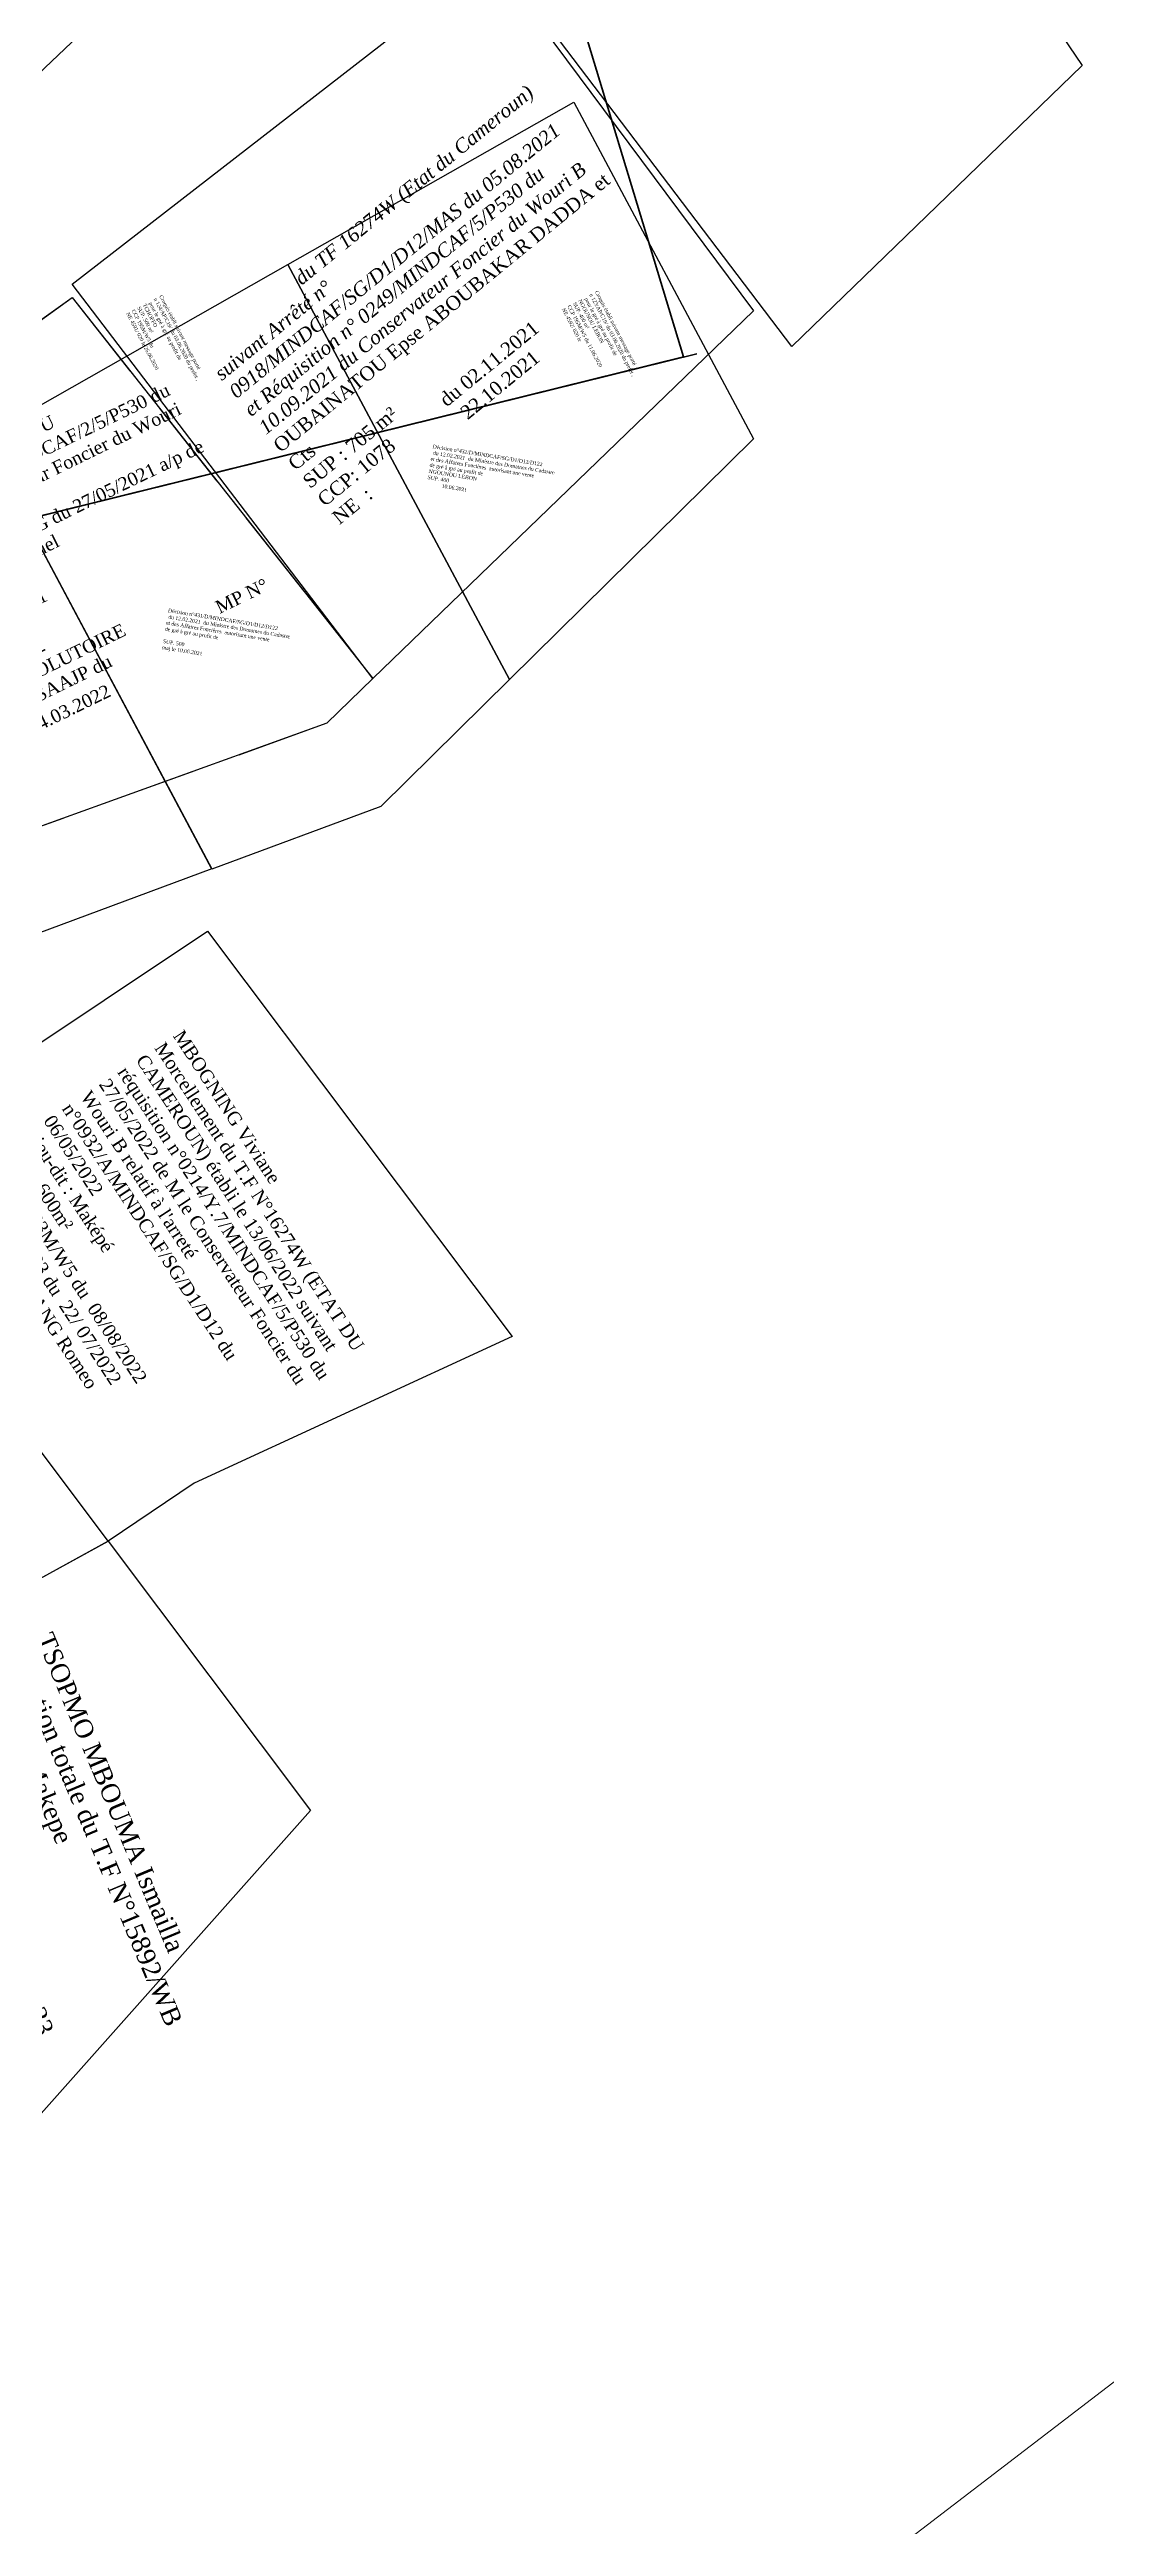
# Model space of a CAD drawing. Header units: millimetres. Extents: x 579832 to 917290, y 449831 to 1452191.
# Drawn here: x 583620.1 to 583676.5, y 451781.2 to 451913.6 of the extents above; entities that cross this region are included whole.
import ezdxf

# ---------------------------------------------------------------- set-up
doc = ezdxf.new("R2010")
doc.units = ezdxf.units.MM
doc.header["$LTSCALE"] = 10
doc.linetypes.add('DASHED', pattern=[0.75, 0.5, -0.25])
for name, color, linetype, lineweight in [('cH2O_intermitent', 140, 'Continuous', 30), ('MAJ APRES LE 13.01.2023', 222, 'Continuous', 30), ('Roads_others', 24, 'Continuous', 9)]:
    doc.layers.add(name, color=color, linetype=linetype, lineweight=lineweight)
for name, color, linetype in [('end maj 26 02 2021', 7, 'Continuous'), ('MAJ AOUT 2021', 7, 'Continuous'), ('MAJ OCT 2021', 7, 'Continuous'), ('VOIRIES_7M5', 7, 'Continuous')]:
    doc.layers.add(name, color=color, linetype=linetype)
doc.styles.add('Times 1.0', font='times.ttf', dxfattribs={"width": 0.99, "height": 1})

msp = doc.modelspace()

# ---------------------------------------------------------------- linework, layer by layer
at = {"color": 2, "lineweight": 40}
msp.add_line((583514.41, 451862.66), (583654.64, 451897.33), dxfattribs=at)
msp.add_line((583514.41, 451862.66), (583654.64, 451897.33), dxfattribs=at)
at = {"color": 7}
msp.add_line((583623.19, 451833.87), (583572.18, 451805.91), dxfattribs=at)
msp.add_line((583623.19, 451833.87), (583572.18, 451805.91), dxfattribs=at)
at = {"color": 2, "lineweight": 40, "flags": 128}
for points in [[(583616.16, 452021.55), (583653.93, 451897.16)], [(583616.16, 452021.55), (583653.93, 451897.16)], [(583514.41, 451862.66), (583653.93, 451897.16)], [(583514.41, 451862.66), (583653.93, 451897.16)]]:
    msp.add_lwpolyline(points, dxfattribs=at)
at = {"layer": 'cH2O_intermitent'}
msp.add_lwpolyline([(583824.51, 451970.22), (583815.79, 451965.27), (583811.16, 451965.83), (583809.62, 451967), (583775.8, 451976.23), (583763.86, 451974.5), (583747.41, 451968.84), (583705.56, 451952.81), (583693.35, 451952.14), (583683.73, 451953.58), (583674.27, 451955.31), (583666.52, 451953.63), (583656.03, 451946.79), (583647.22, 451938.69), (583611.59, 451904.82), (583598.42, 451889.42), (583581.07, 451880.71), (583557.59, 451869.31), (583530.98, 451861.36), (583519.73, 451854.36)], dxfattribs=at)
msp.add_lwpolyline([(583824.51, 451970.22), (583815.79, 451965.27), (583811.16, 451965.83), (583809.62, 451967), (583775.8, 451976.23), (583763.86, 451974.5), (583747.41, 451968.84), (583705.56, 451952.81), (583693.35, 451952.14), (583683.73, 451953.58), (583674.27, 451955.31), (583666.52, 451953.63), (583656.03, 451946.79), (583647.22, 451938.69), (583611.59, 451904.82), (583598.42, 451889.42), (583581.07, 451880.71), (583557.59, 451869.31), (583530.98, 451861.36), (583519.73, 451854.36)], dxfattribs=at)
at = {"layer": 'end maj 26 02 2021', "color": 150, "linetype": 'ByBlock', "lineweight": -3, "ltscale": 0.0014, "flags": 128}
for points in [[(583648.06, 451910.78), (583657.66, 451892.79), (583644.62, 451879.92), (583632.78, 451902.1)], [(583648.06, 451910.78), (583657.66, 451892.79), (583644.62, 451879.92), (583632.78, 451902.1)], [(583648.06, 451910.78), (583657.66, 451892.79), (583644.62, 451879.92), (583632.78, 451902.1)], [(583648.06, 451910.78), (583657.66, 451892.79), (583644.62, 451879.92), (583632.78, 451902.1)], [(583632.78, 451902.1), (583644.62, 451879.92), (583637.75, 451873.14), (583628.73, 451869.79), (583616.45, 451892.81)], [(583632.78, 451902.1), (583644.62, 451879.92), (583637.75, 451873.14), (583628.73, 451869.79), (583616.45, 451892.81)], [(583632.78, 451902.1), (583644.62, 451879.92), (583637.75, 451873.14), (583628.73, 451869.79), (583616.45, 451892.81)], [(583632.78, 451902.1), (583644.62, 451879.92), (583637.75, 451873.14), (583628.73, 451869.79), (583616.45, 451892.81)], [(583616.45, 451892.81), (583628.73, 451869.8), (583603.3, 451860.36), (583600.48, 451858.86), (583590.3, 451877.94)], [(583616.45, 451892.81), (583628.73, 451869.8), (583603.3, 451860.36), (583600.48, 451858.86), (583590.3, 451877.94)], [(583616.45, 451892.81), (583628.73, 451869.8), (583603.3, 451860.36), (583600.48, 451858.86), (583590.3, 451877.94)], [(583616.45, 451892.81), (583628.73, 451869.8), (583603.3, 451860.36), (583600.48, 451858.86), (583590.3, 451877.94)]]:
    msp.add_lwpolyline(points, close=True, dxfattribs=at)
at = {"layer": 'MAJ APRES LE 13.01.2023', "flags": 128}
for points in [[(583654.71, 451943.01), (583675.23, 451912.73), (583659.72, 451897.71), (583633.81, 451931.84), (583639.92, 451937.84)], [(583654.71, 451943.01), (583675.23, 451912.73), (583659.72, 451897.71), (583633.81, 451931.84), (583639.92, 451937.84)], [(583628.49, 451866.47), (583644.76, 451844.81), (583627.78, 451836.97), (583623.19, 451833.87), (583608.93, 451852.86), (583617.44, 451859.1)], [(583628.49, 451866.47), (583644.76, 451844.81), (583627.78, 451836.97), (583623.19, 451833.87), (583608.93, 451852.86), (583617.44, 451859.1)], [(583623.19, 451833.87), (583634, 451819.48), (583614.45, 451797.52), (583597.73, 451815.35), (583574.5, 451802.61), (583570.77, 451805.13)], [(583623.19, 451833.87), (583634, 451819.48), (583614.45, 451797.52), (583597.73, 451815.35), (583574.5, 451802.61), (583570.77, 451805.13)]]:
    msp.add_lwpolyline(points, close=True, dxfattribs=at)
at = {"layer": 'MAJ OCT 2021', "lineweight": -3, "flags": 128}
msp.add_lwpolyline([(583643.67, 451918.43), (583657.66, 451899.62), (583637.33, 451879.97), (583621.25, 451901.04)], close=True, dxfattribs=at)
msp.add_lwpolyline([(583643.67, 451918.43), (583657.66, 451899.62), (583637.33, 451879.97), (583621.25, 451901.04)], close=True, dxfattribs=at)
msp.add_lwpolyline([(583643.67, 451918.43), (583657.66, 451899.62), (583637.33, 451879.97), (583621.25, 451901.04)], close=True, dxfattribs=at)
msp.add_lwpolyline([(583643.67, 451918.43), (583657.66, 451899.62), (583637.33, 451879.97), (583621.25, 451901.04)], close=True, dxfattribs=at)
at = {"layer": 'MAJ OCT 2021', "flags": 128}
msp.add_lwpolyline([(583643.67, 451918.43), (583657.66, 451899.62), (583637.33, 451879.97), (583621.25, 451901.04)], close=True, dxfattribs=at)
msp.add_lwpolyline([(583643.67, 451918.43), (583657.66, 451899.62), (583637.33, 451879.97), (583621.25, 451901.04)], close=True, dxfattribs=at)
msp.add_lwpolyline([(583643.67, 451918.43), (583657.66, 451899.62), (583637.33, 451879.97), (583621.25, 451901.04)], close=True, dxfattribs=at)
msp.add_lwpolyline([(583643.67, 451918.43), (583657.66, 451899.62), (583637.33, 451879.97), (583621.25, 451901.04)], close=True, dxfattribs=at)
at = {"layer": 'MAJ OCT 2021', "linetype": 'ByBlock', "lineweight": -3, "ltscale": 0.0014, "flags": 128}
msp.add_lwpolyline([(583621.25, 451900.34), (583637.33, 451879.97), (583634.87, 451877.58), (583609.86, 451868.58), (583600.31, 451886.46), (583607.48, 451890.38)], close=True, dxfattribs=at)
msp.add_lwpolyline([(583621.25, 451900.34), (583637.33, 451879.97), (583634.87, 451877.58), (583609.86, 451868.58), (583600.31, 451886.46), (583607.48, 451890.38)], close=True, dxfattribs=at)
at = {"layer": 'Roads_others'}
msp.add_lwpolyline([(583612.62, 451739.69), (583712.75, 451816.41), (583749.61, 451844.7)], dxfattribs=at)
msp.add_lwpolyline([(583612.62, 451739.69), (583712.75, 451816.41), (583749.61, 451844.7)], dxfattribs=at)
at = {"layer": 'VOIRIES_7M5', "linetype": 'DASHED'}
msp.add_lwpolyline([(583621.25, 451900.34), (583637.33, 451879.97), (583634.87, 451877.58), (583609.86, 451868.58), (583600.31, 451886.46), (583607.48, 451890.38)], close=True, dxfattribs=at)
msp.add_lwpolyline([(583621.25, 451900.34), (583637.33, 451879.97), (583634.87, 451877.58), (583609.86, 451868.58), (583600.31, 451886.46), (583607.48, 451890.38)], close=True, dxfattribs=at)

# ---------------------------------------------------------------- texts
at = {"layer": 'end maj 26 02 2021', "color": 150, "linetype": 'ByBlock', "lineweight": -3, "ltscale": 0.0014, "char_height": 0.2, "attachment_point": 1, "style": 'Times 1.0'}
for s, insert, width, rotation in [('{\\fTimes New Roman|b0|i0|c186|p18;\\C1;Croquis établi suivant message porté \\fTimes New Roman|b0|i0|c0|p18;\\P\\fTimes New Roman|b0|i0|c186|p18;n 124/AP/C19/\\fTimes New Roman|b0|i0|c0|p18; \\fTimes New Roman|b0|i0|c186|p18;du 03.06.2020 du prefet ,\\fTimes New Roman|b0|i0|c0|p18;\\P\\fTimes New Roman|b0|i0|c186|p18; pour le gré à gré au profit de\\C256;\\PTCHOFFO KAMTA IDRISS\\PSUP. 500 m²\\PCCP 195M/W5 du 11.06.2020\\PNE 4591/ 020 le 26.06.2020}', (583626.08, 451900.5), 53.0072, 297.6386), ('{\\fTimes New Roman|b0|i0|c186|p18;\\C1;Croquis établi suivant message porté \\fTimes New Roman|b0|i0|c0|p18;\\P\\fTimes New Roman|b0|i0|c186|p18;n 124/AP/C19/\\fTimes New Roman|b0|i0|c0|p18; \\fTimes New Roman|b0|i0|c186|p18;du 03.06.2020 du prefet ,\\fTimes New Roman|b0|i0|c0|p18;\\P\\fTimes New Roman|b0|i0|c186|p18; pour le gré à gré au profit de\\C256;\\PTCHOFFO KAMTA IDRISS\\PSUP. 500 m²\\PCCP 195M/W5 du 11.06.2020\\PNE 4591/ 020 le 26.06.2020}', (583626.08, 451900.5), 53.0072, 297.6386), ('{\\fTimes New Roman|b0|i0|c186|p18;\\C1;Croquis établi suivant message porté \\fTimes New Roman|b0|i0|c0|p18;\\P\\fTimes New Roman|b0|i0|c186|p18;n 124/AP/C19/\\fTimes New Roman|b0|i0|c0|p18; \\fTimes New Roman|b0|i0|c186|p18;du 03.06.2020 du prefet ,\\fTimes New Roman|b0|i0|c0|p18;\\P\\fTimes New Roman|b0|i0|c186|p18; pour le gré à gré au profit de\\C256;\\PTCHOFFO KAMTA IDRISS\\PSUP. 500 m²\\PCCP 195M/W5 du 11.06.2020\\PNE 4591/ 020 le 26.06.2020}', (583626.08, 451900.5), 53.0072, 297.6386), ('{\\fTimes New Roman|b0|i0|c186|p18;\\C1;Croquis établi suivant message porté \\fTimes New Roman|b0|i0|c0|p18;\\P\\fTimes New Roman|b0|i0|c186|p18;n 124/AP/C19/\\fTimes New Roman|b0|i0|c0|p18; \\fTimes New Roman|b0|i0|c186|p18;du 03.06.2020 du prefet ,\\fTimes New Roman|b0|i0|c0|p18;\\P\\fTimes New Roman|b0|i0|c186|p18; pour le gré à gré au profit de\\C256;\\PTCHOFFO KAMTA IDRISS\\PSUP. 500 m²\\PCCP 195M/W5 du 11.06.2020\\PNE 4591/ 020 le 26.06.2020}', (583626.08, 451900.5), 53.0072, 297.6386), ('{\\fTimes New Roman|b0|i0|c186|p18;\\C1;Croquis établi suivant message porté \\fTimes New Roman|b0|i0|c0|p18;\\P\\fTimes New Roman|b0|i0|c186|p18;n 12\\fTimes New Roman|b0|i0|c0|p18;3\\fTimes New Roman|b0|i0|c186|p18;/AP/C19/\\fTimes New Roman|b0|i0|c0|p18; \\fTimes New Roman|b0|i0|c186|p18;du 03.06.2020 du prefet ,\\fTimes New Roman|b0|i0|c0|p18;\\P\\fTimes New Roman|b0|i0|c186|p18; pour le gré à gré au profit de\\C256;\\P\\fTimes New Roman|b0|i0|c0|p18;NGOUNOU LEBON\\fTimes New Roman|b0|i0|c186|p18;\\PSUP. \\fTimes New Roman|b0|i0|c0|p18;4\\fTimes New Roman|b0|i0|c186|p18;00 m²\\PCCP 195M/W5 du 11.06.2020\\PNE 459\\fTimes New Roman|b0|i0|c0|p18;2\\fTimes New Roman|b0|i0|c186|p18;/ 020 le 26.06.2020}', (583649.36, 451900.73), 42.4058, 297.6386), ('{\\fTimes New Roman|b0|i0|c186|p18;\\C1;Croquis établi suivant message porté \\fTimes New Roman|b0|i0|c0|p18;\\P\\fTimes New Roman|b0|i0|c186|p18;n 12\\fTimes New Roman|b0|i0|c0|p18;3\\fTimes New Roman|b0|i0|c186|p18;/AP/C19/\\fTimes New Roman|b0|i0|c0|p18; \\fTimes New Roman|b0|i0|c186|p18;du 03.06.2020 du prefet ,\\fTimes New Roman|b0|i0|c0|p18;\\P\\fTimes New Roman|b0|i0|c186|p18; pour le gré à gré au profit de\\C256;\\P\\fTimes New Roman|b0|i0|c0|p18;NGOUNOU LEBON\\fTimes New Roman|b0|i0|c186|p18;\\PSUP. \\fTimes New Roman|b0|i0|c0|p18;4\\fTimes New Roman|b0|i0|c186|p18;00 m²\\PCCP 195M/W5 du 11.06.2020\\PNE 459\\fTimes New Roman|b0|i0|c0|p18;2\\fTimes New Roman|b0|i0|c186|p18;/ 020 le 26.06.2020}', (583649.36, 451900.73), 42.4058, 297.6386), ('{\\fTimes New Roman|b0|i0|c186|p18;\\C1;Croquis établi suivant message porté \\fTimes New Roman|b0|i0|c0|p18;\\P\\fTimes New Roman|b0|i0|c186|p18;n 12\\fTimes New Roman|b0|i0|c0|p18;3\\fTimes New Roman|b0|i0|c186|p18;/AP/C19/\\fTimes New Roman|b0|i0|c0|p18; \\fTimes New Roman|b0|i0|c186|p18;du 03.06.2020 du prefet ,\\fTimes New Roman|b0|i0|c0|p18;\\P\\fTimes New Roman|b0|i0|c186|p18; pour le gré à gré au profit de\\C256;\\P\\fTimes New Roman|b0|i0|c0|p18;NGOUNOU LEBON\\fTimes New Roman|b0|i0|c186|p18;\\PSUP. \\fTimes New Roman|b0|i0|c0|p18;4\\fTimes New Roman|b0|i0|c186|p18;00 m²\\PCCP 195M/W5 du 11.06.2020\\PNE 459\\fTimes New Roman|b0|i0|c0|p18;2\\fTimes New Roman|b0|i0|c186|p18;/ 020 le 26.06.2020}', (583649.36, 451900.73), 42.4058, 297.6386), ('{\\fTimes New Roman|b0|i0|c186|p18;\\C1;Croquis établi suivant message porté \\fTimes New Roman|b0|i0|c0|p18;\\P\\fTimes New Roman|b0|i0|c186|p18;n 12\\fTimes New Roman|b0|i0|c0|p18;3\\fTimes New Roman|b0|i0|c186|p18;/AP/C19/\\fTimes New Roman|b0|i0|c0|p18; \\fTimes New Roman|b0|i0|c186|p18;du 03.06.2020 du prefet ,\\fTimes New Roman|b0|i0|c0|p18;\\P\\fTimes New Roman|b0|i0|c186|p18; pour le gré à gré au profit de\\C256;\\P\\fTimes New Roman|b0|i0|c0|p18;NGOUNOU LEBON\\fTimes New Roman|b0|i0|c186|p18;\\PSUP. \\fTimes New Roman|b0|i0|c0|p18;4\\fTimes New Roman|b0|i0|c186|p18;00 m²\\PCCP 195M/W5 du 11.06.2020\\PNE 459\\fTimes New Roman|b0|i0|c0|p18;2\\fTimes New Roman|b0|i0|c186|p18;/ 020 le 26.06.2020}', (583649.36, 451900.73), 42.4058, 297.6386), ('{\\fTimes New Roman|b0|i0|c186|p18;\\C4;Décision n°\\fTimes New Roman|b0|i0|c0|p18;432\\fTimes New Roman|b0|i0|c186|p18;/D/MINDCAF/SG/D1/D12/D\\fTimes New Roman|b0|i0|c0|p18;122\\P\\fTimes New Roman|b0|i0|c186|p18; \\fTimes New Roman|b0|i0|c0|p18;du 12.02.2021  d\\fTimes New Roman|b0|i0|c186|p18;u Ministre des Domaines du Cadastre \\Pet des Affaires Foncières  autorisant une vente \\Pde gré à gré au profit de \\P\\fTimes New Roman|b0|i0|c0|p18;\\C256;NGOUNOU LEBON \\P\\fTimes New Roman|b0|i0|c186|p18;SUP. \\fTimes New Roman|b0|i0|c0|p18;400\\fTimes New Roman|b0|i0|c186|p18; m²\\P\\fTimes New Roman|b0|i0|c0|p18;maj le 10.06.2021}', (583640.54, 451892.48), 38.6577, 350.6522), ('{\\fTimes New Roman|b0|i0|c186|p18;\\C4;Décision n°\\fTimes New Roman|b0|i0|c0|p18;432\\fTimes New Roman|b0|i0|c186|p18;/D/MINDCAF/SG/D1/D12/D\\fTimes New Roman|b0|i0|c0|p18;122\\P\\fTimes New Roman|b0|i0|c186|p18; \\fTimes New Roman|b0|i0|c0|p18;du 12.02.2021  d\\fTimes New Roman|b0|i0|c186|p18;u Ministre des Domaines du Cadastre \\Pet des Affaires Foncières  autorisant une vente \\Pde gré à gré au profit de \\P\\fTimes New Roman|b0|i0|c0|p18;\\C256;NGOUNOU LEBON \\P\\fTimes New Roman|b0|i0|c186|p18;SUP. \\fTimes New Roman|b0|i0|c0|p18;400\\fTimes New Roman|b0|i0|c186|p18; m²\\P\\fTimes New Roman|b0|i0|c0|p18;maj le 10.06.2021}', (583640.54, 451892.48), 38.6577, 350.6522), ('{\\fTimes New Roman|b0|i0|c186|p18;\\C4;Décision n°\\fTimes New Roman|b0|i0|c0|p18;432\\fTimes New Roman|b0|i0|c186|p18;/D/MINDCAF/SG/D1/D12/D\\fTimes New Roman|b0|i0|c0|p18;122\\P\\fTimes New Roman|b0|i0|c186|p18; \\fTimes New Roman|b0|i0|c0|p18;du 12.02.2021  d\\fTimes New Roman|b0|i0|c186|p18;u Ministre des Domaines du Cadastre \\Pet des Affaires Foncières  autorisant une vente \\Pde gré à gré au profit de \\P\\fTimes New Roman|b0|i0|c0|p18;\\C256;NGOUNOU LEBON \\P\\fTimes New Roman|b0|i0|c186|p18;SUP. \\fTimes New Roman|b0|i0|c0|p18;400\\fTimes New Roman|b0|i0|c186|p18; m²\\P\\fTimes New Roman|b0|i0|c0|p18;maj le 10.06.2021}', (583640.54, 451892.48), 38.6577, 350.6522), ('{\\fTimes New Roman|b0|i0|c186|p18;\\C4;Décision n°\\fTimes New Roman|b0|i0|c0|p18;432\\fTimes New Roman|b0|i0|c186|p18;/D/MINDCAF/SG/D1/D12/D\\fTimes New Roman|b0|i0|c0|p18;122\\P\\fTimes New Roman|b0|i0|c186|p18; \\fTimes New Roman|b0|i0|c0|p18;du 12.02.2021  d\\fTimes New Roman|b0|i0|c186|p18;u Ministre des Domaines du Cadastre \\Pet des Affaires Foncières  autorisant une vente \\Pde gré à gré au profit de \\P\\fTimes New Roman|b0|i0|c0|p18;\\C256;NGOUNOU LEBON \\P\\fTimes New Roman|b0|i0|c186|p18;SUP. \\fTimes New Roman|b0|i0|c0|p18;400\\fTimes New Roman|b0|i0|c186|p18; m²\\P\\fTimes New Roman|b0|i0|c0|p18;maj le 10.06.2021}', (583640.54, 451892.48), 38.6577, 350.6522), ('{\\fTimes New Roman|b0|i0|c186|p18;\\C4;Décision n°\\fTimes New Roman|b0|i0|c0|p18;431\\fTimes New Roman|b0|i0|c186|p18;/D/MINDCAF/SG/D1/D12/D\\fTimes New Roman|b0|i0|c0|p18;122\\P\\fTimes New Roman|b0|i0|c186|p18; \\fTimes New Roman|b0|i0|c0|p18;du 12.02.2021  d\\fTimes New Roman|b0|i0|c186|p18;u Ministre des Domaines du Cadastre \\Pet des Affaires Foncières  autorisant une vente \\Pde gré à gré au profit de \\P\\fTimes New Roman|b0|i0|c0|p18;\\C256;TCHOFFO KAMTA  \\P\\fTimes New Roman|b0|i0|c186|p18;SUP. \\fTimes New Roman|b0|i0|c0|p18;500\\fTimes New Roman|b0|i0|c186|p18; m²\\P\\fTimes New Roman|b0|i0|c0|p18;maj le 10.06.2021}', (583626.4, 451883.72), 38.6577, 350.6522), ('{\\fTimes New Roman|b0|i0|c186|p18;\\C4;Décision n°\\fTimes New Roman|b0|i0|c0|p18;431\\fTimes New Roman|b0|i0|c186|p18;/D/MINDCAF/SG/D1/D12/D\\fTimes New Roman|b0|i0|c0|p18;122\\P\\fTimes New Roman|b0|i0|c186|p18; \\fTimes New Roman|b0|i0|c0|p18;du 12.02.2021  d\\fTimes New Roman|b0|i0|c186|p18;u Ministre des Domaines du Cadastre \\Pet des Affaires Foncières  autorisant une vente \\Pde gré à gré au profit de \\P\\fTimes New Roman|b0|i0|c0|p18;\\C256;TCHOFFO KAMTA  \\P\\fTimes New Roman|b0|i0|c186|p18;SUP. \\fTimes New Roman|b0|i0|c0|p18;500\\fTimes New Roman|b0|i0|c186|p18; m²\\P\\fTimes New Roman|b0|i0|c0|p18;maj le 10.06.2021}', (583626.4, 451883.72), 38.6577, 350.6522), ('{\\fTimes New Roman|b0|i0|c186|p18;\\C4;Décision n°\\fTimes New Roman|b0|i0|c0|p18;431\\fTimes New Roman|b0|i0|c186|p18;/D/MINDCAF/SG/D1/D12/D\\fTimes New Roman|b0|i0|c0|p18;122\\P\\fTimes New Roman|b0|i0|c186|p18; \\fTimes New Roman|b0|i0|c0|p18;du 12.02.2021  d\\fTimes New Roman|b0|i0|c186|p18;u Ministre des Domaines du Cadastre \\Pet des Affaires Foncières  autorisant une vente \\Pde gré à gré au profit de \\P\\fTimes New Roman|b0|i0|c0|p18;\\C256;TCHOFFO KAMTA  \\P\\fTimes New Roman|b0|i0|c186|p18;SUP. \\fTimes New Roman|b0|i0|c0|p18;500\\fTimes New Roman|b0|i0|c186|p18; m²\\P\\fTimes New Roman|b0|i0|c0|p18;maj le 10.06.2021}', (583626.4, 451883.72), 38.6577, 350.6522), ('{\\fTimes New Roman|b0|i0|c186|p18;\\C4;Décision n°\\fTimes New Roman|b0|i0|c0|p18;431\\fTimes New Roman|b0|i0|c186|p18;/D/MINDCAF/SG/D1/D12/D\\fTimes New Roman|b0|i0|c0|p18;122\\P\\fTimes New Roman|b0|i0|c186|p18; \\fTimes New Roman|b0|i0|c0|p18;du 12.02.2021  d\\fTimes New Roman|b0|i0|c186|p18;u Ministre des Domaines du Cadastre \\Pet des Affaires Foncières  autorisant une vente \\Pde gré à gré au profit de \\P\\fTimes New Roman|b0|i0|c0|p18;\\C256;TCHOFFO KAMTA  \\P\\fTimes New Roman|b0|i0|c186|p18;SUP. \\fTimes New Roman|b0|i0|c0|p18;500\\fTimes New Roman|b0|i0|c186|p18; m²\\P\\fTimes New Roman|b0|i0|c0|p18;maj le 10.06.2021}', (583626.4, 451883.72), 38.6577, 350.6522)]:
    msp.add_mtext(s, dxfattribs=dict(at, insert=insert, width=width, rotation=rotation))
at = {"layer": 'MAJ AOUT 2021', "insert": (583603.26, 451885.87), "char_height": 0.7, "attachment_point": 1, "rotation": 25.978}
for s in ['{\\fTimes New Roman|b0|i0|c0|p18;\\C1;morcellement du T.F. 16274/W ( ETAT DU CAMEROUN) \\C0;établi suivant Réquisition n° 0219/MINDCAF/2/5/P530 du 24/08/2021 de Madame Le Conservateur Foncier du Wouri "B" consécutive à l\'Arrêté n° 0571/A/MINDCAF/SG/D1/D12/EBG du 27/05/2021\\C256; a/p de \\PAYE AYE MELE SOMBENG Armel\\PSup : 635 m²\\PC.C.P.: 992 M/W5 du 09.09.2021\\PNE : 6792/2021 le 13.10.2021}', '{\\fTimes New Roman|b0|i0|c0|p18;\\C1;morcellement du T.F. 16274/W ( ETAT DU CAMEROUN) \\C0;établi suivant Réquisition n° 0219/MINDCAF/2/5/P530 du 24/08/2021 de Madame Le Conservateur Foncier du Wouri "B" consécutive à l\'Arrêté n° 0571/A/MINDCAF/SG/D1/D12/EBG du 27/05/2021\\C256; a/p de \\PAYE AYE MELE SOMBENG Armel\\PSup : 635 m²\\PC.C.P.: 992 M/W5 du 09.09.2021\\PNE : 6792/2021 le 13.10.2021\\P\\A1;\\C1;MISE A JOUR LE 10.15.2022\\PPour lever la CLAUSE RESOLUTOIRE\\Psuivant AP N° 64/AP/C19/SAAJP du 04.03.2022 et MP N° \\H0.7x;\\S167/2022;\\H1.429x;/MP/C19/SAAJP du 04.03.2022\\PGeo: MEVOA}', '{\\fTimes New Roman|b0|i0|c0|p18;\\C1;morcellement du T.F. 16274/W ( ETAT DU CAMEROUN) \\C0;établi suivant Réquisition n° 0219/MINDCAF/2/5/P530 du 24/08/2021 de Madame Le Conservateur Foncier du Wouri "B" consécutive à l\'Arrêté n° 0571/A/MINDCAF/SG/D1/D12/EBG du 27/05/2021\\C256; a/p de \\PAYE AYE MELE SOMBENG Armel\\PSup : 635 m²\\PC.C.P.: 992 M/W5 du 09.09.2021\\PNE : 6792/2021 le 13.10.2021}', '{\\fTimes New Roman|b0|i0|c0|p18;\\C1;morcellement du T.F. 16274/W ( ETAT DU CAMEROUN) \\C0;établi suivant Réquisition n° 0219/MINDCAF/2/5/P530 du 24/08/2021 de Madame Le Conservateur Foncier du Wouri "B" consécutive à l\'Arrêté n° 0571/A/MINDCAF/SG/D1/D12/EBG du 27/05/2021\\C256; a/p de \\PAYE AYE MELE SOMBENG Armel\\PSup : 635 m²\\PC.C.P.: 992 M/W5 du 09.09.2021\\PNE : 6792/2021 le 13.10.2021\\P\\A1;\\C1;MISE A JOUR LE 10.15.2022\\PPour lever la CLAUSE RESOLUTOIRE\\Psuivant AP N° 64/AP/C19/SAAJP du 04.03.2022 et MP N° \\H0.7x;\\S167/2022;\\H1.429x;/MP/C19/SAAJP du 04.03.2022\\PGeo: MEVOA}']:
    msp.add_mtext_dynamic_manual_height_columns(s, width=26.8022, gutter_width=12.5, heights=[0], dxfattribs=at)
at = {"layer": 'MAJ APRES LE 13.01.2023', "attachment_point": 1}
for s, insert, char_height, width, rotation in [("{\\fTimes New Roman|b0|i0|c0|p18;MBOGNING Viviane \\P\\C1;Morcellement du T.F N°16274W (ETAT DU CAMEROUN) établi le 13/06/2022 suivant réquisition n°0214/Y.7/MINDCAF/5/P530 du 27/05/2022 de M le Conservateur Foncier du Wouri B relatif à l'arreté n°0932/A/MINDCAF/SG/D1/D12 du 06/05/2022     \\P\\C256;Lieu-dit : Maképé  \\PSUP : 600m²\\PCCP : 1933M/W5 du  08/08/2022\\PNE : 9014/2023 du  22/ 07/2022\\P\\C1;Geo : BOYANTSANG Romeo}", (583627.21, 451861.27), 0.70937, 19.8979, 303.2697), ("{\\fTimes New Roman|b0|i0|c0|p18;MBOGNING Viviane \\P\\C1;Morcellement du T.F N°16274W (ETAT DU CAMEROUN) établi le 13/06/2022 suivant réquisition n°0214/Y.7/MINDCAF/5/P530 du 27/05/2022 de M le Conservateur Foncier du Wouri B relatif à l'arreté n°0932/A/MINDCAF/SG/D1/D12 du 06/05/2022     \\P\\C256;Lieu-dit : Maképé  \\PSUP : 600m²\\PCCP : 1933M/W5 du  08/08/2022\\PNE : 9014/2023 du  22/ 07/2022\\P\\C1;Geo : BOYANTSANG Romeo}", (583627.21, 451861.27), 0.70937, 19.8979, 303.2697), ('{\\fTimes New Roman|b0|i0|c0|p18;TSOPMO MBOUMA Ismailla\\P\\C1;Mutation totale du T.F N°15892/WB     \\P\\C256;Lieu-dit : Makepe \\PParcelle:\\PSUP : 819m²\\PCCP : 2525M/W5 du 17/03/2023\\PNE : 2948/2023 du  06/04/2023\\P\\C1;Geo:KINGUE KINGUE Moise}', (583620.22, 451829.1), 0.9803, 21.0434, 292.7389), ('{\\fTimes New Roman|b0|i0|c0|p18;TSOPMO MBOUMA Ismailla\\P\\C1;Mutation totale du T.F N°15892/WB     \\P\\C256;Lieu-dit : Makepe \\PParcelle:\\PSUP : 819m²\\PCCP : 2525M/W5 du 17/03/2023\\PNE : 2948/2023 du  06/04/2023\\P\\C1;Geo:KINGUE KINGUE Moise}', (583620.22, 451829.1), 0.9803, 21.0434, 292.7389)]:
    msp.add_mtext(s, dxfattribs=dict(at, insert=insert, char_height=char_height, width=width, rotation=rotation))
at = {"layer": 'MAJ OCT 2021', "insert": (583627.99, 451897.4), "char_height": 0.74531, "width": 22.836, "attachment_point": 1, "rotation": 39.297}
msp.add_mtext('\\A1;{\\fTimes New Roman|b0|i1|c0|p18;\\C1;Morcellement du TF 16274W (Etat du Cameroun) suivant Arrêté n° 0918/MINDCAF/SG/D1/D12/MAS du 05.08.2021 et Réquisition n° 0249/MINDCAF/5/P530 du 10.09.2021 du Conservateur Foncier du Wouri B\\fTimes New Roman|b0|i0|c0|p18;\\C256; \\POUBAINATOU Epse ABOUBAKAR DADDA et Cts\\PSUP : 705 m²\\PCCP: 1078 M/M5 du 02.11.2021\\PNE  : 7736/2021 le 22.10.2021}', dxfattribs=at)
msp.add_mtext('\\A1;{\\fTimes New Roman|b0|i1|c0|p18;\\C1;Morcellement du TF 16274W (Etat du Cameroun) suivant Arrêté n° 0918/MINDCAF/SG/D1/D12/MAS du 05.08.2021 et Réquisition n° 0249/MINDCAF/5/P530 du 10.09.2021 du Conservateur Foncier du Wouri B\\fTimes New Roman|b0|i0|c0|p18;\\C256; \\POUBAINATOU Epse ABOUBAKAR DADDA et Cts\\PSUP : 705 m²\\PCCP: 1078 M/M5 du 02.11.2021\\PNE  : 7736/2021 le 22.10.2021}', dxfattribs=at)
msp.add_mtext('\\A1;{\\fTimes New Roman|b0|i1|c0|p18;\\C1;Morcellement du TF 16274W (Etat du Cameroun) suivant Arrêté n° 0918/MINDCAF/SG/D1/D12/MAS du 05.08.2021 et Réquisition n° 0249/MINDCAF/5/P530 du 10.09.2021 du Conservateur Foncier du Wouri B\\fTimes New Roman|b0|i0|c0|p18;\\C256; \\POUBAINATOU Epse ABOUBAKAR DADDA et Cts\\PSUP : 705 m²\\PCCP: 1078 M/M5 du 02.11.2021\\PNE  : 7736/2021 le 22.10.2021}', dxfattribs=at)
msp.add_mtext('\\A1;{\\fTimes New Roman|b0|i1|c0|p18;\\C1;Morcellement du TF 16274W (Etat du Cameroun) suivant Arrêté n° 0918/MINDCAF/SG/D1/D12/MAS du 05.08.2021 et Réquisition n° 0249/MINDCAF/5/P530 du 10.09.2021 du Conservateur Foncier du Wouri B\\fTimes New Roman|b0|i0|c0|p18;\\C256; \\POUBAINATOU Epse ABOUBAKAR DADDA et Cts\\PSUP : 705 m²\\PCCP: 1078 M/M5 du 02.11.2021\\PNE  : 7736/2021 le 22.10.2021}', dxfattribs=at)

doc.saveas('drawing.dxf')
